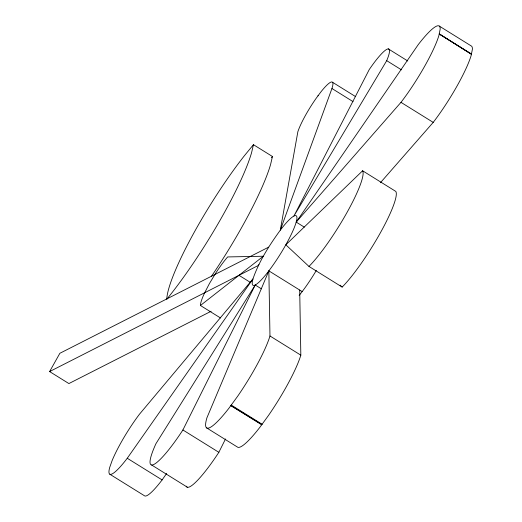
<?xml version="1.0" encoding="UTF-8"?>
<svg xmlns="http://www.w3.org/2000/svg" width="522" height="522" viewBox="0 0 522 522"><rect width="100%" height="100%" fill="white"/><g stroke="black" fill="none" stroke-linecap="round" stroke-linejoin="round"><path stroke-width="0.78" d="M253.444 144.679L251.578 152.665A114.703 18.968 -58.1 0 1 166.772 299.256A107.715 17.813 -58.1 0 1 244.276 155.876L253.444 144.679L272.451 156.496L270.592 164.482A114.703 18.968 -58.1 0 1 211.403 276.373M261.705 424.777L230.855 405.594L261.881 424.536M331.946 88.505L280.294 230.176C269.372 245.275 259.056 261.235 252.948 278.95L127.257 458.257A44.696 7.393 -58.1 0 1 109.718 467.399L112.106 460.639A44.696 7.393 -58.1 0 1 139.472 414.207L252.948 278.95A40.951 6.773 -58.1 0 0 268.85 270.866A40.951 6.773 -58.1 0 0 296.202 222.091L418.22 44.651A55.952 9.252 -58.1 0 1 440.157 29.252L438.93 35.424A55.952 9.252 -58.1 0 1 400.981 102.345L296.202 222.091A40.951 6.773 -58.1 0 0 280.294 230.176L297.853 131.74A33.043 5.468 -58.1 0 1 316.228 98.214L320.841 91.996A33.043 5.468 -58.1 0 1 331.946 88.505L353.042 101.62M268.85 270.866L206.94 417.75A60.16 9.951 -58.1 0 0 229.132 407.956L237.608 396.315A60.16 9.951 -58.1 0 0 269.972 335.985L268.85 270.866L302.186 291.589M255.232 285.012L155.947 443.674A53.166 8.796 -58.1 0 0 153.97 464.384A53.166 8.796 -58.1 0 0 182.902 429.971L255.232 285.012L261.437 288.868M186.243 486.178A53.166 8.796 -58.1 0 0 218.855 452.32L225.53 438.943M211.162 311.243L68.891 383.566L49.61 371.573L59.86 353.29L268.713 247.121M317.976 95.859L318.172 95.513M230.978 405.529L231.246 405.059L262.096 424.236M471.444 54.014L439.217 33.976L471.392 54.288M386.711 60.669L293.912 216.036L369.256 69.543A36.312 6.003 -58.1 0 1 386.841 49.316A36.312 6.003 -58.1 0 1 386.711 60.669L401.496 69.857M109.835 474.237L144.685 495.9A44.696 7.393 -58.1 0 0 162.107 479.92L166.622 473.48M439.354 33.91L471.418 54.164M271.473 157.69L272.451 156.496M380.407 182.733L433.214 122.383A55.952 9.252 -58.1 0 0 471.157 55.456L472.39 49.29A55.952 9.252 -58.1 0 0 471.542 46.138L439.309 26.1M362.607 170.779L285.821 244.805L308.972 266.435L342.164 287.074A60.5 10.003 -58.1 0 0 379.872 233.712A60.5 10.003 -58.1 0 0 395.8 191.417L362.607 170.779A60.5 10.003 -58.1 0 1 346.673 213.074A60.5 10.003 -58.1 0 1 308.972 266.435M200.428 305.494L263.329 256.237L227.657 256.935A33.154 5.481 -58.1 0 0 215.384 273.665L209.439 283.557L204.604 292.881A33.154 5.481 -58.1 0 0 200.428 305.494L220.512 317.976M258.912 264.582L258.462 265.404L49.61 371.573M388.329 48.898L407.793 61.002M400.981 102.345L433.214 122.383M332.638 82.339L355.73 96.7M296.202 222.091L304.319 227.142M238.972 275.309L250.306 282.356M269.972 335.985L300.829 355.162A60.16 9.951 -58.1 0 1 268.458 415.499L259.989 427.14A60.16 9.951 -58.1 0 1 237.353 447.002L206.503 427.818M182.902 429.971L218.855 452.32M151.608 464.978L187.555 487.326M127.257 458.257L162.107 479.92M340.129 285.169L342.164 287.074M299.706 290.049L300.829 355.162M316.325 270.429A40.951 6.773 -58.1 0 1 299.165 295.432"/></g></svg>
